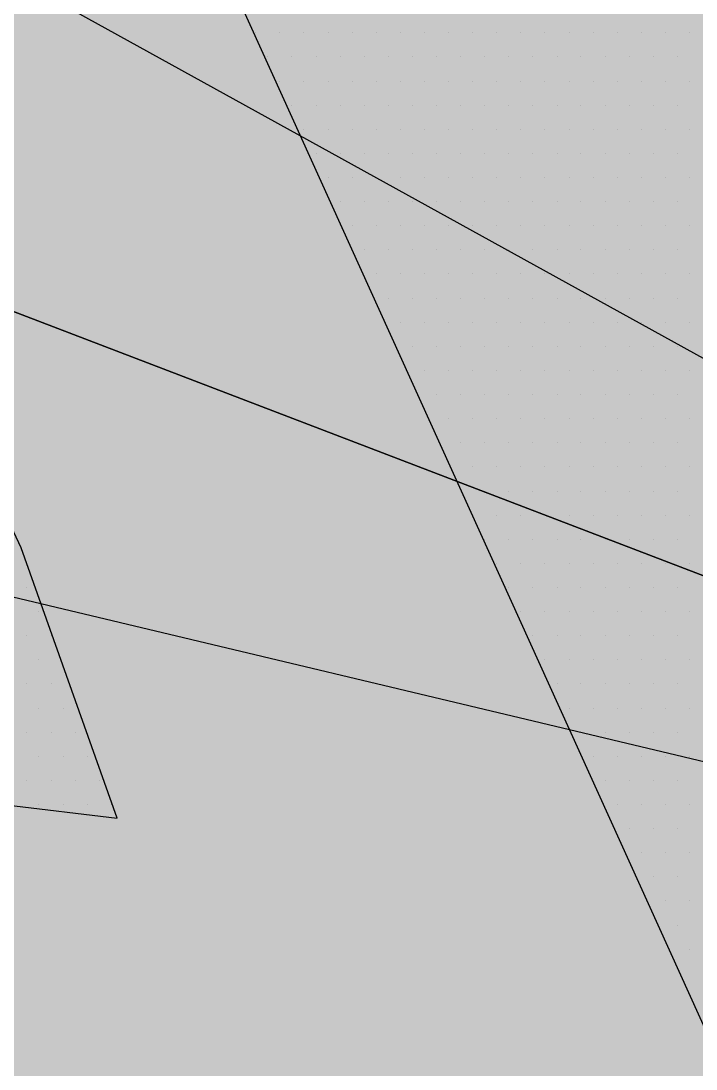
# Paper-space layout 'Layout1' of a CAD drawing. Extents: x -43 to 2298, y -18 to 768.
# Drawn here: x 742.193 to 743.736, y 378.743 to 381.136 of the extents above; entities that cross this region are included whole.
import ezdxf

# ---------------------------------------------------------------- set-up
doc = ezdxf.new("R2010")
doc.units = 0
doc.header["$LTSCALE"] = 2
doc.linetypes.add('CACHEX2', pattern=[0.75, 0.5, -0.25])
doc.layers.add('CARTOUCHE', color=7, linetype='Continuous')
doc.layers.add('LOGO', color=7, linetype='Continuous')

# ---------------------------------------------------------------- blocks, each defined once
blk = doc.blocks.new('A$C715108E3')
at = {"layer": 'LOGO', "color": 131}
for p, q in [((1.8067, -14.5238), (1.8067, -14.5238)), ((1.8138, -14.5238), (1.8138, -14.5238)), ((1.9056, -14.5238), (1.9056, -14.5238)), ((1.9967, -14.5238), (1.9967, -14.5238)), ((2.0889, -14.5238), (2.0889, -14.5238)), ((2.1807, -14.5238), (2.1807, -14.5238)), ((2.2726, -14.5238), (2.2726, -14.5238)), ((2.364, -14.5238), (2.364, -14.5238)), ((2.4559, -14.5238), (2.4559, -14.5238)), ((2.5477, -14.5238), (2.5477, -14.5238)), ((2.6392, -14.5238), (2.6392, -14.5238)), ((2.731, -14.5238), (2.731, -14.5238)), ((2.823, -14.5238), (2.823, -14.5238)), ((2.9143, -14.5238), (2.9143, -14.5238)), ((3.0063, -14.5238), (3.0063, -14.5238)), ((3.0983, -14.5238), (3.0983, -14.5238)), ((3.1894, -14.5238), (3.1894, -14.5238)), ((3.2814, -14.5238), (3.2814, -14.5238)), ((3.3734, -14.5238), (3.3734, -14.5238)), ((3.4653, -14.5238), (3.4653, -14.5238)), ((1.8479, -14.6152), (1.8479, -14.6152)), ((1.8595, -14.6152), (1.8595, -14.6152)), ((1.9513, -14.6152), (1.9513, -14.6152)), ((2.0432, -14.6152), (2.0432, -14.6152)), ((2.1346, -14.6152), (2.1346, -14.6152)), ((2.2265, -14.6152), (2.2265, -14.6152)), ((2.3183, -14.6152), (2.3183, -14.6152)), ((2.4101, -14.6152), (2.4101, -14.6152)), ((2.5016, -14.6152), (2.5016, -14.6152)), ((2.5934, -14.6152), (2.5934, -14.6152)), ((2.6853, -14.6152), (2.6853, -14.6152)), ((2.7767, -14.6152), (2.7767, -14.6152)), ((2.8685, -14.6152), (2.8685, -14.6152)), ((2.9606, -14.6152), (2.9606, -14.6152)), ((3.0518, -14.6152), (3.0518, -14.6152)), ((3.1439, -14.6152), (3.1439, -14.6152)), ((3.2359, -14.6152), (3.2359, -14.6152)), ((3.3277, -14.6152), (3.3277, -14.6152)), ((3.4192, -14.6152), (3.4192, -14.6152)), ((1.8899, -14.7076), (1.8899, -14.7076)), ((1.9056, -14.7076), (1.9056, -14.7076)), ((1.9967, -14.7076), (1.9967, -14.7076)), ((2.0889, -14.7076), (2.0889, -14.7076)), ((2.1807, -14.7076), (2.1807, -14.7076)), ((2.2726, -14.7076), (2.2726, -14.7076)), ((2.364, -14.7076), (2.364, -14.7076)), ((2.4559, -14.7076), (2.4559, -14.7076)), ((2.5477, -14.7076), (2.5477, -14.7076)), ((2.6392, -14.7076), (2.6392, -14.7076)), ((2.731, -14.7076), (2.731, -14.7076)), ((2.823, -14.7076), (2.823, -14.7076)), ((2.9143, -14.7076), (2.9143, -14.7076)), ((3.0063, -14.7076), (3.0063, -14.7076)), ((3.0983, -14.7076), (3.0983, -14.7076)), ((3.1894, -14.7076), (3.1894, -14.7076)), ((3.2814, -14.7076), (3.2814, -14.7076)), ((3.3734, -14.7076), (3.3734, -14.7076)), ((3.4653, -14.7076), (3.4653, -14.7076)), ((1.9311, -14.7991), (1.9311, -14.7991)), ((1.9513, -14.7991), (1.9513, -14.7991)), ((2.0432, -14.7991), (2.0432, -14.7991)), ((2.1346, -14.7991), (2.1346, -14.7991)), ((2.2265, -14.7991), (2.2265, -14.7991)), ((2.3183, -14.7991), (2.3183, -14.7991)), ((2.4101, -14.7991), (2.4101, -14.7991)), ((2.5016, -14.7991), (2.5016, -14.7991)), ((2.5934, -14.7991), (2.5934, -14.7991)), ((2.6853, -14.7991), (2.6853, -14.7991)), ((2.7767, -14.7991), (2.7767, -14.7991)), ((2.8685, -14.7991), (2.8685, -14.7991)), ((2.9606, -14.7991), (2.9606, -14.7991)), ((3.0518, -14.7991), (3.0518, -14.7991)), ((3.1439, -14.7991), (3.1439, -14.7991)), ((3.2359, -14.7991), (3.2359, -14.7991)), ((3.3277, -14.7991), (3.3277, -14.7991)), ((3.4192, -14.7991), (3.4192, -14.7991)), ((1.9723, -14.8905), (1.9723, -14.8905)), ((1.9967, -14.8905), (1.9967, -14.8905)), ((2.0889, -14.8905), (2.0889, -14.8905)), ((2.1807, -14.8905), (2.1807, -14.8905)), ((2.2726, -14.8905), (2.2726, -14.8905)), ((2.364, -14.8905), (2.364, -14.8905)), ((2.4559, -14.8905), (2.4559, -14.8905)), ((2.5477, -14.8905), (2.5477, -14.8905)), ((2.6392, -14.8905), (2.6392, -14.8905)), ((2.731, -14.8905), (2.731, -14.8905)), ((2.823, -14.8905), (2.823, -14.8905)), ((2.9143, -14.8905), (2.9143, -14.8905)), ((3.0063, -14.8905), (3.0063, -14.8905)), ((3.0983, -14.8905), (3.0983, -14.8905)), ((3.1894, -14.8905), (3.1894, -14.8905)), ((3.2814, -14.8905), (3.2814, -14.8905)), ((3.3734, -14.8905), (3.3734, -14.8905)), ((3.4653, -14.8905), (3.4653, -14.8905)), ((2.0143, -14.9827), (2.0143, -14.9827)), ((2.0432, -14.9827), (2.0432, -14.9827)), ((2.1346, -14.9827), (2.1346, -14.9827)), ((2.2265, -14.9827), (2.2265, -14.9827)), ((2.3183, -14.9827), (2.3183, -14.9827)), ((2.4101, -14.9827), (2.4101, -14.9827)), ((2.5016, -14.9827), (2.5016, -14.9827)), ((2.5934, -14.9827), (2.5934, -14.9827)), ((2.6853, -14.9827), (2.6853, -14.9827)), ((2.7767, -14.9827), (2.7767, -14.9827)), ((2.8685, -14.9827), (2.8685, -14.9827)), ((2.9606, -14.9827), (2.9606, -14.9827)), ((3.0518, -14.9827), (3.0518, -14.9827)), ((3.1439, -14.9827), (3.1439, -14.9827)), ((3.2359, -14.9827), (3.2359, -14.9827)), ((3.3277, -14.9827), (3.3277, -14.9827)), ((3.4192, -14.9827), (3.4192, -14.9827)), ((2.0557, -15.0742), (2.0557, -15.0742)), ((2.0889, -15.0742), (2.0889, -15.0742)), ((2.1807, -15.0742), (2.1807, -15.0742)), ((2.2726, -15.0742), (2.2726, -15.0742)), ((2.364, -15.0742), (2.364, -15.0742)), ((2.4559, -15.0742), (2.4559, -15.0742)), ((2.5477, -15.0742), (2.5477, -15.0742)), ((2.6392, -15.0742), (2.6392, -15.0742)), ((2.731, -15.0742), (2.731, -15.0742)), ((2.823, -15.0742), (2.823, -15.0742)), ((2.9143, -15.0742), (2.9143, -15.0742)), ((3.0063, -15.0742), (3.0063, -15.0742)), ((3.0983, -15.0742), (3.0983, -15.0742)), ((3.1894, -15.0742), (3.1894, -15.0742)), ((3.2814, -15.0742), (3.2814, -15.0742)), ((3.3734, -15.0742), (3.3734, -15.0742)), ((3.4653, -15.0742), (3.4653, -15.0742)), ((2.0975, -15.1655), (2.0975, -15.1655)), ((2.1346, -15.1655), (2.1346, -15.1655)), ((2.2265, -15.1655), (2.2265, -15.1655)), ((2.3183, -15.1655), (2.3183, -15.1655)), ((2.4101, -15.1655), (2.4101, -15.1655)), ((2.5016, -15.1655), (2.5016, -15.1655)), ((2.5934, -15.1655), (2.5934, -15.1655)), ((2.6853, -15.1655), (2.6853, -15.1655)), ((2.7767, -15.1655), (2.7767, -15.1655)), ((2.8685, -15.1655), (2.8685, -15.1655)), ((2.9606, -15.1655), (2.9606, -15.1655)), ((3.0518, -15.1655), (3.0518, -15.1655)), ((3.1439, -15.1655), (3.1439, -15.1655)), ((3.2359, -15.1655), (3.2359, -15.1655)), ((3.3277, -15.1655), (3.3277, -15.1655)), ((3.4192, -15.1655), (3.4192, -15.1655)), ((2.1388, -15.2579), (2.1388, -15.2579)), ((2.1807, -15.2579), (2.1807, -15.2579)), ((2.2726, -15.2579), (2.2726, -15.2579)), ((2.364, -15.2579), (2.364, -15.2579)), ((2.4559, -15.2579), (2.4559, -15.2579)), ((2.5477, -15.2579), (2.5477, -15.2579)), ((2.6392, -15.2579), (2.6392, -15.2579)), ((2.731, -15.2579), (2.731, -15.2579)), ((2.823, -15.2579), (2.823, -15.2579)), ((2.9143, -15.2579), (2.9143, -15.2579)), ((3.0063, -15.2579), (3.0063, -15.2579)), ((3.0983, -15.2579), (3.0983, -15.2579)), ((3.1894, -15.2579), (3.1894, -15.2579)), ((3.2814, -15.2579), (3.2814, -15.2579)), ((3.3734, -15.2579), (3.3734, -15.2579)), ((3.4653, -15.2579), (3.4653, -15.2579)), ((2.1807, -15.3493), (2.1807, -15.3493)), ((2.2265, -15.3493), (2.2265, -15.3493)), ((2.3183, -15.3493), (2.3183, -15.3493)), ((2.4101, -15.3493), (2.4101, -15.3493)), ((2.5016, -15.3493), (2.5016, -15.3493)), ((2.5934, -15.3493), (2.5934, -15.3493)), ((2.6853, -15.3493), (2.6853, -15.3493)), ((2.7767, -15.3493), (2.7767, -15.3493)), ((2.8685, -15.3493), (2.8685, -15.3493)), ((2.9606, -15.3493), (2.9606, -15.3493)), ((3.0518, -15.3493), (3.0518, -15.3493)), ((3.1439, -15.3493), (3.1439, -15.3493)), ((3.2359, -15.3493), (3.2359, -15.3493)), ((3.3277, -15.3493), (3.3277, -15.3493)), ((3.4192, -15.3493), (3.4192, -15.3493)), ((2.2222, -15.4406), (2.2222, -15.4406)), ((2.2726, -15.4406), (2.2726, -15.4406)), ((2.364, -15.4406), (2.364, -15.4406)), ((2.4559, -15.4406), (2.4559, -15.4406)), ((2.5477, -15.4406), (2.5477, -15.4406)), ((2.6392, -15.4406), (2.6392, -15.4406)), ((2.731, -15.4406), (2.731, -15.4406)), ((2.823, -15.4406), (2.823, -15.4406)), ((2.9143, -15.4406), (2.9143, -15.4406)), ((3.0063, -15.4406), (3.0063, -15.4406)), ((3.0983, -15.4406), (3.0983, -15.4406)), ((3.1894, -15.4406), (3.1894, -15.4406)), ((3.2814, -15.4406), (3.2814, -15.4406)), ((3.3734, -15.4406), (3.3734, -15.4406)), ((3.4653, -15.4406), (3.4653, -15.4406)), ((2.264, -15.5332), (2.264, -15.5332)), ((2.3183, -15.5332), (2.3183, -15.5332)), ((2.4101, -15.5332), (2.4101, -15.5332)), ((2.5016, -15.5332), (2.5016, -15.5332)), ((2.5934, -15.5332), (2.5934, -15.5332)), ((2.6853, -15.5332), (2.6853, -15.5332)), ((2.7767, -15.5332), (2.7767, -15.5332)), ((2.8685, -15.5332), (2.8685, -15.5332)), ((2.9606, -15.5332), (2.9606, -15.5332)), ((3.0518, -15.5332), (3.0518, -15.5332)), ((3.1439, -15.5332), (3.1439, -15.5332)), ((3.2359, -15.5332), (3.2359, -15.5332)), ((3.3277, -15.5332), (3.3277, -15.5332)), ((3.4192, -15.5332), (3.4192, -15.5332)), ((2.3052, -15.6246), (2.3052, -15.6246)), ((2.364, -15.6246), (2.364, -15.6246)), ((2.4559, -15.6246), (2.4559, -15.6246)), ((2.5477, -15.6246), (2.5477, -15.6246)), ((2.6392, -15.6246), (2.6392, -15.6246)), ((2.731, -15.6246), (2.731, -15.6246)), ((2.823, -15.6246), (2.823, -15.6246)), ((2.9143, -15.6246), (2.9143, -15.6246)), ((3.0063, -15.6246), (3.0063, -15.6246)), ((3.0983, -15.6246), (3.0983, -15.6246)), ((3.1894, -15.6246), (3.1894, -15.6246)), ((3.2814, -15.6246), (3.2814, -15.6246)), ((3.3734, -15.6246), (3.3734, -15.6246)), ((3.4653, -15.6246), (3.4653, -15.6246)), ((2.3464, -15.7159), (2.3464, -15.7159)), ((2.4101, -15.7159), (2.4101, -15.7159)), ((2.5016, -15.7159), (2.5016, -15.7159)), ((2.5934, -15.7159), (2.5934, -15.7159)), ((2.6853, -15.7159), (2.6853, -15.7159)), ((2.7767, -15.7159), (2.7767, -15.7159)), ((2.8685, -15.7159), (2.8685, -15.7159)), ((2.9606, -15.7159), (2.9606, -15.7159)), ((3.0518, -15.7159), (3.0518, -15.7159)), ((3.1439, -15.7159), (3.1439, -15.7159)), ((3.2359, -15.7159), (3.2359, -15.7159)), ((3.3277, -15.7159), (3.3277, -15.7159)), ((3.4192, -15.7159), (3.4192, -15.7159)), ((2.3884, -15.8083), (2.3884, -15.8083)), ((2.4559, -15.8083), (2.4559, -15.8083)), ((2.5477, -15.8083), (2.5477, -15.8083)), ((2.6392, -15.8083), (2.6392, -15.8083)), ((2.731, -15.8083), (2.731, -15.8083)), ((2.823, -15.8083), (2.823, -15.8083)), ((2.9143, -15.8083), (2.9143, -15.8083)), ((3.0063, -15.8083), (3.0063, -15.8083)), ((3.0983, -15.8083), (3.0983, -15.8083)), ((3.1894, -15.8083), (3.1894, -15.8083)), ((3.2814, -15.8083), (3.2814, -15.8083)), ((3.3734, -15.8083), (3.3734, -15.8083)), ((3.4653, -15.8083), (3.4653, -15.8083)), ((2.4296, -15.8994), (2.4296, -15.8994)), ((2.5016, -15.8994), (2.5016, -15.8994)), ((2.5934, -15.8994), (2.5934, -15.8994)), ((2.6853, -15.8994), (2.6853, -15.8994)), ((2.7767, -15.8994), (2.7767, -15.8994)), ((2.8685, -15.8994), (2.8685, -15.8994)), ((2.9606, -15.8994), (2.9606, -15.8994)), ((3.0518, -15.8994), (3.0518, -15.8994)), ((3.1439, -15.8994), (3.1439, -15.8994)), ((3.2359, -15.8994), (3.2359, -15.8994)), ((3.3277, -15.8994), (3.3277, -15.8994)), ((3.4192, -15.8994), (3.4192, -15.8994)), ((2.4716, -15.991), (2.4716, -15.991)), ((2.5477, -15.991), (2.5477, -15.991)), ((2.6392, -15.991), (2.6392, -15.991)), ((2.731, -15.991), (2.731, -15.991)), ((2.823, -15.991), (2.823, -15.991)), ((2.9143, -15.991), (2.9143, -15.991)), ((3.0063, -15.991), (3.0063, -15.991)), ((3.0983, -15.991), (3.0983, -15.991)), ((3.1894, -15.991), (3.1894, -15.991)), ((3.2814, -15.991), (3.2814, -15.991)), ((3.3734, -15.991), (3.3734, -15.991)), ((3.4653, -15.991), (3.4653, -15.991)), ((2.513, -16.0834), (2.513, -16.0834)), ((2.5934, -16.0834), (2.5934, -16.0834)), ((2.6853, -16.0834), (2.6853, -16.0834)), ((2.7767, -16.0834), (2.7767, -16.0834)), ((2.8685, -16.0834), (2.8685, -16.0834)), ((2.9606, -16.0834), (2.9606, -16.0834)), ((3.0518, -16.0834), (3.0518, -16.0834)), ((3.1439, -16.0834), (3.1439, -16.0834)), ((3.2359, -16.0834), (3.2359, -16.0834)), ((3.3277, -16.0834), (3.3277, -16.0834)), ((3.4192, -16.0834), (3.4192, -16.0834)), ((2.5548, -16.1747), (2.5548, -16.1747)), ((2.6392, -16.1747), (2.6392, -16.1747)), ((2.731, -16.1747), (2.731, -16.1747)), ((2.823, -16.1747), (2.823, -16.1747)), ((2.9143, -16.1747), (2.9143, -16.1747)), ((3.0063, -16.1747), (3.0063, -16.1747)), ((3.0983, -16.1747), (3.0983, -16.1747)), ((3.1894, -16.1747), (3.1894, -16.1747)), ((3.2814, -16.1747), (3.2814, -16.1747)), ((3.3734, -16.1747), (3.3734, -16.1747)), ((3.4653, -16.1747), (3.4653, -16.1747)), ((2.596, -16.2675), (2.596, -16.2675)), ((2.6853, -16.2675), (2.6853, -16.2675)), ((2.7767, -16.2675), (2.7767, -16.2675)), ((2.8685, -16.2675), (2.8685, -16.2675)), ((2.9606, -16.2675), (2.9606, -16.2675)), ((3.0518, -16.2675), (3.0518, -16.2675)), ((3.1439, -16.2675), (3.1439, -16.2675)), ((3.2359, -16.2675), (3.2359, -16.2675)), ((3.3277, -16.2675), (3.3277, -16.2675)), ((3.4192, -16.2675), (3.4192, -16.2675)), ((2.6382, -16.3587), (2.6382, -16.3587)), ((2.6392, -16.3587), (2.6392, -16.3587)), ((2.731, -16.3587), (2.731, -16.3587)), ((2.823, -16.3587), (2.823, -16.3587)), ((2.9143, -16.3587), (2.9143, -16.3587)), ((3.0063, -16.3587), (3.0063, -16.3587)), ((3.0983, -16.3587), (3.0983, -16.3587)), ((3.1894, -16.3587), (3.1894, -16.3587)), ((3.2814, -16.3587), (3.2814, -16.3587)), ((3.3734, -16.3587), (3.3734, -16.3587)), ((3.4653, -16.3587), (3.4653, -16.3587)), ((2.6794, -16.45), (2.6794, -16.45)), ((2.6853, -16.45), (2.6853, -16.45)), ((2.7767, -16.45), (2.7767, -16.45)), ((2.8685, -16.45), (2.8685, -16.45)), ((2.9606, -16.45), (2.9606, -16.45)), ((3.0518, -16.45), (3.0518, -16.45)), ((3.1439, -16.45), (3.1439, -16.45)), ((3.2359, -16.45), (3.2359, -16.45)), ((3.3277, -16.45), (3.3277, -16.45)), ((3.4192, -16.45), (3.4192, -16.45)), ((2.7207, -16.5424), (2.7207, -16.5424)), ((2.731, -16.5424), (2.731, -16.5424)), ((2.823, -16.5424), (2.823, -16.5424)), ((2.9143, -16.5424), (2.9143, -16.5424)), ((3.0063, -16.5424), (3.0063, -16.5424)), ((3.0983, -16.5424), (3.0983, -16.5424)), ((3.1894, -16.5424), (3.1894, -16.5424)), ((3.2814, -16.5424), (3.2814, -16.5424)), ((3.3734, -16.5424), (3.3734, -16.5424)), ((3.4653, -16.5424), (3.4653, -16.5424)), ((0.9423, -16.6339), (0.9423, -16.6339)), ((2.7625, -16.6339), (2.7625, -16.6339)), ((2.7767, -16.6339), (2.7767, -16.6339)), ((2.8685, -16.6339), (2.8685, -16.6339)), ((2.9606, -16.6339), (2.9606, -16.6339)), ((3.0518, -16.6339), (3.0518, -16.6339)), ((3.1439, -16.6339), (3.1439, -16.6339)), ((3.2359, -16.6339), (3.2359, -16.6339)), ((3.3277, -16.6339), (3.3277, -16.6339)), ((3.4192, -16.6339), (3.4192, -16.6339)), ((0.988, -16.7251), (0.988, -16.7251)), ((2.8041, -16.7251), (2.8041, -16.7251)), ((2.823, -16.7251), (2.823, -16.7251)), ((2.9143, -16.7251), (2.9143, -16.7251)), ((3.0063, -16.7251), (3.0063, -16.7251)), ((3.0983, -16.7251), (3.0983, -16.7251)), ((3.1894, -16.7251), (3.1894, -16.7251)), ((3.2814, -16.7251), (3.2814, -16.7251)), ((3.3734, -16.7251), (3.3734, -16.7251)), ((3.4653, -16.7251), (3.4653, -16.7251)), ((0.9423, -16.8175), (0.9423, -16.8175)), ((1.034, -16.8175), (1.034, -16.8175)), ((2.8459, -16.8175), (2.8459, -16.8175)), ((2.8685, -16.8175), (2.8685, -16.8175)), ((2.9606, -16.8175), (2.9606, -16.8175)), ((3.0518, -16.8175), (3.0518, -16.8175)), ((3.1439, -16.8175), (3.1439, -16.8175)), ((3.2359, -16.8175), (3.2359, -16.8175)), ((3.3277, -16.8175), (3.3277, -16.8175)), ((3.4192, -16.8175), (3.4192, -16.8175)), ((0.988, -16.909), (0.988, -16.909)), ((2.8871, -16.909), (2.8871, -16.909)), ((2.9143, -16.909), (2.9143, -16.909)), ((3.0063, -16.909), (3.0063, -16.909)), ((3.0983, -16.909), (3.0983, -16.909)), ((3.1894, -16.909), (3.1894, -16.909)), ((3.2814, -16.909), (3.2814, -16.909)), ((3.3734, -16.909), (3.3734, -16.909)), ((3.4653, -16.909), (3.4653, -16.909)), ((0.9423, -17.0003), (0.9423, -17.0003)), ((1.034, -17.0003), (1.034, -17.0003)), ((2.9291, -17.0003), (2.9291, -17.0003)), ((2.9606, -17.0003), (2.9606, -17.0003)), ((3.0518, -17.0003), (3.0518, -17.0003)), ((3.1439, -17.0003), (3.1439, -17.0003)), ((3.2359, -17.0003), (3.2359, -17.0003)), ((3.3277, -17.0003), (3.3277, -17.0003)), ((3.4192, -17.0003), (3.4192, -17.0003)), ((0.988, -17.0928), (0.988, -17.0928)), ((1.0801, -17.0928), (1.0801, -17.0928)), ((2.9705, -17.0928), (2.9705, -17.0928)), ((3.0063, -17.0928), (3.0063, -17.0928)), ((3.0983, -17.0928), (3.0983, -17.0928)), ((3.1894, -17.0928), (3.1894, -17.0928)), ((3.2814, -17.0928), (3.2814, -17.0928)), ((3.3734, -17.0928), (3.3734, -17.0928)), ((3.4653, -17.0928), (3.4653, -17.0928)), ((0.9423, -17.1843), (0.9423, -17.1843)), ((1.034, -17.1843), (1.034, -17.1843)), ((1.1256, -17.1843), (1.1256, -17.1843)), ((3.0121, -17.1843), (3.0121, -17.1843)), ((3.0518, -17.1843), (3.0518, -17.1843)), ((3.1439, -17.1843), (3.1439, -17.1843)), ((3.2359, -17.1843), (3.2359, -17.1843)), ((3.3277, -17.1843), (3.3277, -17.1843)), ((3.4192, -17.1843), (3.4192, -17.1843)), ((0.988, -17.2756), (0.988, -17.2756)), ((1.0801, -17.2756), (1.0801, -17.2756)), ((1.1717, -17.2756), (1.1717, -17.2756)), ((3.0533, -17.2756), (3.0533, -17.2756)), ((3.0983, -17.2756), (3.0983, -17.2756)), ((3.1894, -17.2756), (3.1894, -17.2756)), ((3.2814, -17.2756), (3.2814, -17.2756)), ((3.3734, -17.2756), (3.3734, -17.2756)), ((3.4653, -17.2756), (3.4653, -17.2756)), ((0.9423, -17.368), (0.9423, -17.368)), ((1.034, -17.368), (1.034, -17.368)), ((1.1256, -17.368), (1.1256, -17.368)), ((1.2176, -17.368), (1.2176, -17.368)), ((3.0949, -17.368), (3.0949, -17.368)), ((3.1439, -17.368), (3.1439, -17.368)), ((3.2359, -17.368), (3.2359, -17.368)), ((3.3277, -17.368), (3.3277, -17.368)), ((3.4192, -17.368), (3.4192, -17.368)), ((0.988, -17.4592), (0.988, -17.4592)), ((1.0801, -17.4592), (1.0801, -17.4592)), ((1.1717, -17.4592), (1.1717, -17.4592)), ((1.2634, -17.4592), (1.2634, -17.4592)), ((3.1367, -17.4592), (3.1367, -17.4592)), ((3.1894, -17.4592), (3.1894, -17.4592)), ((3.2814, -17.4592), (3.2814, -17.4592)), ((3.3734, -17.4592), (3.3734, -17.4592)), ((3.4653, -17.4592), (3.4653, -17.4592)), ((3.1782, -17.5507), (3.1782, -17.5507)), ((3.2359, -17.5507), (3.2359, -17.5507)), ((3.3277, -17.5507), (3.3277, -17.5507)), ((3.4192, -17.5507), (3.4192, -17.5507)), ((3.2201, -17.6431), (3.2201, -17.6431)), ((3.2814, -17.6431), (3.2814, -17.6431)), ((3.3734, -17.6431), (3.3734, -17.6431)), ((3.4653, -17.6431), (3.4653, -17.6431)), ((3.2614, -17.7343), (3.2614, -17.7343)), ((3.3277, -17.7343), (3.3277, -17.7343)), ((3.4192, -17.7343), (3.4192, -17.7343)), ((3.3032, -17.8258), (3.3032, -17.8258)), ((3.3734, -17.8258), (3.3734, -17.8258)), ((3.4653, -17.8258), (3.4653, -17.8258)), ((3.3444, -17.9182), (3.3444, -17.9182)), ((3.4192, -17.9182), (3.4192, -17.9182)), ((3.3866, -18.0097), (3.3866, -18.0097)), ((3.4653, -18.0097), (3.4653, -18.0097)), ((3.4278, -18.1009), (3.4278, -18.1009)), ((3.469, -18.1933), (3.469, -18.1933))]:
    blk.add_line(p, q, dxfattribs=at)
blk.add_lwpolyline([(0.2166, -18.8242), (-0.4061, -17.3082), (1.2857, -17.5115), (0.9202, -16.4826), (-0.461, -13.5406), (1.4536, -13.7453), (4.032, -19.4344), (5.206, -17.903), (3.3935, -13.9486), (6.3293, -14.2803), (6.4311, -12.6478), (3.5725, -12.29), (6.1505, -8.6671), (5.6155, -6.8715), (1.6586, -12.1279), (-1.9407, -12.0256)], dxfattribs=at)
blk = doc.blocks.new('A$C581E6685')
at = {"layer": 'LOGO'}
for color, points in [(32, [(-39.8519, 24.2064), (-37.1498, 25.5201), (-23.2602, 17.8548)]), (40, [(-39.8519, 24.2064), (-23.2602, 17.8548), (-38.5844, 21.5046)])]:
    blk.add_hatch(color=color, dxfattribs=at).paths.add_polyline_path(points)
at = {"layer": 'LOGO', "color": 32}
blk.add_lwpolyline([(-39.8519, 24.2064), (-37.1498, 25.5201), (-23.2602, 17.8559)], close=True, dxfattribs=at)
at = {"layer": 'LOGO', "color": 40}
blk.add_lwpolyline([(-39.8519, 24.2064), (-23.2602, 17.8559), (-38.584, 21.5046)], close=True, dxfattribs=at)
at = {"layer": 'LOGO', "color": 32, "linetype": 'CACHEX2', "ltscale": 1.5}
blk.add_ellipse((-38.0538, 23.8138), major_axis=(-19.0311, -3.534), ratio=0.590567, dxfattribs=at)
at = {"layer": 'LOGO', "color": 32}
blk.add_ellipse((-37.6144, 23.8499), major_axis=(-13.5768, -4.2839), ratio=0.791971, dxfattribs=at)
at = {"layer": 'CARTOUCHE'}
blk.add_blockref('A$C715108E3', (-31.6739, 36.3189), dxfattribs=at)
blk = doc.blocks.new('miniLogo')
at = {"layer": 'CARTOUCHE', "true_color": 0xffffff}
h = blk.add_hatch(color=7, dxfattribs=at)
h.dxf.hatch_style = 1
edge = h.paths.add_edge_path()
edge.add_spline(control_points=[(960.7415, 27.4251), (960.7415, 16.5339), (960.7415, 5.6427), (960.7415, 1.8027), (964.5815, 1.8027), (1010.1208, 1.8027), (1055.66, 1.8027), (1059.5, 1.8027), (1059.5, 5.6427), (1059.5, 16.5339), (1059.5, 27.4251), (1059.5, 31.2651), (1055.66, 31.2651), (1010.1208, 31.2651), (964.5815, 31.2651), (960.7415, 31.2651), (960.7415, 27.4251)], knot_values=[0, 0, 0, 1, 1, 2.570796, 2.570796, 3.570796, 3.570796, 5.141593, 5.141593, 6.141593, 6.141593, 7.712389, 7.712389, 8.712389, 8.712389, 10.283185, 10.283185, 10.283185], weights=[1, 1, 1, 0.707107, 1, 1, 1, 0.707107, 1, 1, 1, 0.707107, 1, 1, 1, 0.707107, 1], degree=2, periodic=0)
at = {"layer": 'CARTOUCHE'}
blk.add_rational_spline([(960.7415, 27.4251), (960.7415, 16.5339), (960.7415, 5.6427), (960.7415, 1.8027), (964.5815, 1.8027), (1010.1208, 1.8027), (1055.66, 1.8027), (1059.5, 1.8027), (1059.5, 5.6427), (1059.5, 16.5339), (1059.5, 27.4251), (1059.5, 31.2651), (1055.66, 31.2651), (1010.1208, 31.2651), (964.5815, 31.2651), (960.7415, 31.2651), (960.7415, 27.4251)], [1, 1, 1, 0.707106781187, 1, 1, 1, 0.707106781187, 1, 1, 1, 0.707106781187, 1, 1, 1, 0.707106781187, 1], degree=2, knots=[0, 0, 0, 1, 1, 2.570796, 2.570796, 3.570796, 3.570796, 5.141593, 5.141593, 6.141593, 6.141593, 7.712389, 7.712389, 8.712389, 8.712389, 10.283185, 10.283185, 10.283185], dxfattribs=at)
at = {"layer": 'CARTOUCHE', "xscale": 0.6, "yscale": 0.6, "zscale": 0.6}
blk.add_blockref('A$C581E6685', (998.0122, 3.1833), dxfattribs=at)

psp = doc.layouts.get("Layout1")

# ---------------------------------------------------------------- block references
at = {"layer": 'CARTOUCHE'}
psp.add_blockref('miniLogo', (-237.3663, 364.8484), dxfattribs=at)

doc.saveas('drawing.dxf')
